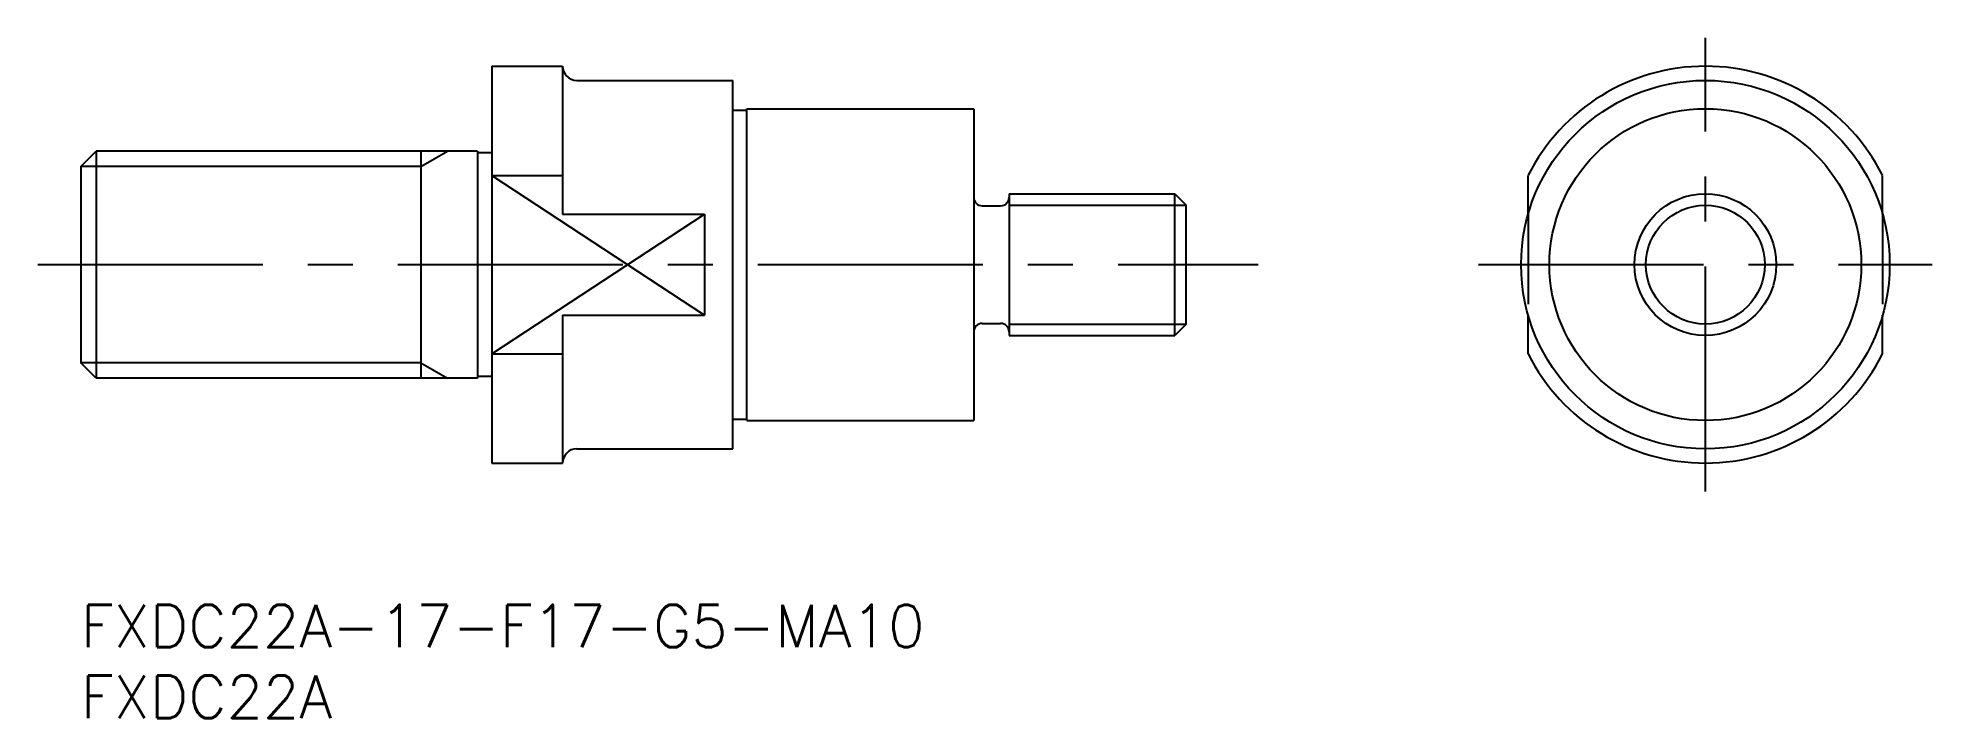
# Model space of a CAD drawing. Extents: x -3 to 131, y -8 to 40.
import ezdxf

# ---------------------------------------------------------------- set-up
doc = ezdxf.new("R2010")
doc.units = 0
doc.header["$LTSCALE"] = 0.5
doc.linetypes.add('CENTER', pattern=[50.8, 31.75, -6.35, 6.35, -6.35])
doc.linetypes.add('DASHED', pattern=[19.05, 12.7, -6.35])
for name, color, linetype in [('MSM_CENTER', 1, 'CENTER'), ('MSM_CONTINUOUS', 7, 'CONTINUOUS'), ('MSM_DASHED', 4, 'DASHED'), ('MSM_NARROW', 5, 'CONTINUOUS'), ('MSM_PART_NUMBER', 7, 'CONTINUOUS')]:
    doc.layers.add(name, color=color, linetype=linetype)
doc.styles.get("Standard").update_dxf_attribs({"font": 'txt.shx', "height": 3, "bigfont": 'bigfont.shx'})

# ---------------------------------------------------------------- blocks, each defined once
blk = doc.blocks.new('*U12')
at = {"layer": 'MSM_PART_NUMBER'}
blk.add_text('FXDC22A-17-F17-G5-MA10', height=3, dxfattribs=at).set_placement((0, -3))
blk = doc.blocks.new('*U13')
at = {"layer": 'MSM_PART_NUMBER'}
blk.add_text('FXDC22A', height=3, dxfattribs=at).set_placement((0, -8))

msp = doc.modelspace()

# ---------------------------------------------------------------- linework, layer by layer
at = {"layer": 'MSM_CENTER'}
for p, q in [((114.62, 8), (114.62, 40)), ((-3.02, 24), (83.08, 24)), ((98.62, 24), (130.62, 24))]:
    msp.add_line(p, q, dxfattribs=at)
at = {"layer": 'MSM_CONTINUOUS'}
for p, q in [((29, 38), (34, 38)), ((29, 38), (29, 10)), ((34, 38), (34, 27.57)), ((35, 37), (46, 37)), ((46, 11), (46, 37)), ((46, 34.9), (47, 34.9)), ((47, 35), (63, 35)), ((47, 13), (47, 35)), ((63, 35), (63, 13)), ((0, 30.92), (1.08, 32)), ((0, 30.92), (0, 17.08)), ((1.08, 32), (1.08, 16)), ((28, 32), (1.08, 32)), ((24, 32), (24, 16)), ((28, 32), (28, 16)), ((29, 31.9), (28, 31.9)), ((29, 30.3), (34, 30.3)), ((102.12, 27.57), (102.12, 30.3)), ((127.12, 27.57), (127.12, 30.3)), ((63.6, 28.15), (64.9, 28.15)), ((65.5, 29), (77.19, 29)), ((65.5, 29), (65.5, 19)), ((77.19, 19), (77.19, 29)), ((77.19, 29), (78, 28.19)), ((78, 19.81), (78, 28.19)), ((34, 27.57), (44, 27.57)), ((44, 27.57), (44, 20.43)), ((34, 20.43), (44, 20.43)), ((34, 20.43), (34, 10)), ((102.12, 17.7), (102.12, 20.43)), ((127.12, 17.7), (127.12, 20.43)), ((63.6, 19.85), (64.9, 19.85)), ((65.5, 19), (77.19, 19)), ((78, 19.81), (77.19, 19)), ((29, 17.7), (34, 17.7)), ((1.08, 16), (0, 17.08)), ((29, 16.1), (28, 16.1)), ((28, 16), (1.08, 16)), ((46, 13.1), (47, 13.1)), ((47, 13), (63, 13)), ((35, 11), (46, 11)), ((29, 10), (34, 10))]:
    msp.add_line(p, q, dxfattribs=at)
for radius in [13, 11, 5]:
    msp.add_circle((114.62, 24), radius, dxfattribs=at)
for centre, radius, start, end in [((35, 38), 1, 180, 270), ((114.62, 24), 14, 26.7655, 153.2345), ((63.6, 28.75), 0.6, 180, 270), ((64.9, 28.75), 0.6, 270, 0), ((63.6, 19.25), 0.6, 90, 180), ((64.9, 19.25), 0.6, 0, 90), ((114.62, 24), 14, 206.7655, 333.2345), ((35, 10), 1, 90, 180)]:
    msp.add_arc(centre, radius, start, end, dxfattribs=at)
at = {"layer": 'MSM_DASHED'}
for p, q in [((102.12, 27.57), (102.12, 20.43)), ((127.12, 27.57), (127.12, 20.43))]:
    msp.add_line(p, q, dxfattribs=at)
at = {"layer": 'MSM_NARROW'}
for p, q in [((24, 30.92), (0, 30.92)), ((24, 30.92), (25.87, 32)), ((29, 30.3), (44, 20.43)), ((65.5, 28.19), (78, 28.19)), ((29, 17.7), (44, 27.57)), ((65.5, 19.81), (78, 19.81)), ((24, 17.08), (0, 17.08)), ((24, 17.08), (25.87, 16))]:
    msp.add_line(p, q, dxfattribs=at)
msp.add_circle((114.62, 24), 4.19, dxfattribs=at)

# ---------------------------------------------------------------- block references
at = {"layer": 'MSM_CONTINUOUS'}
for name in ['*U12', '*U13']:
    msp.add_blockref(name, (0, 0), dxfattribs=at)

doc.saveas('drawing.dxf')
